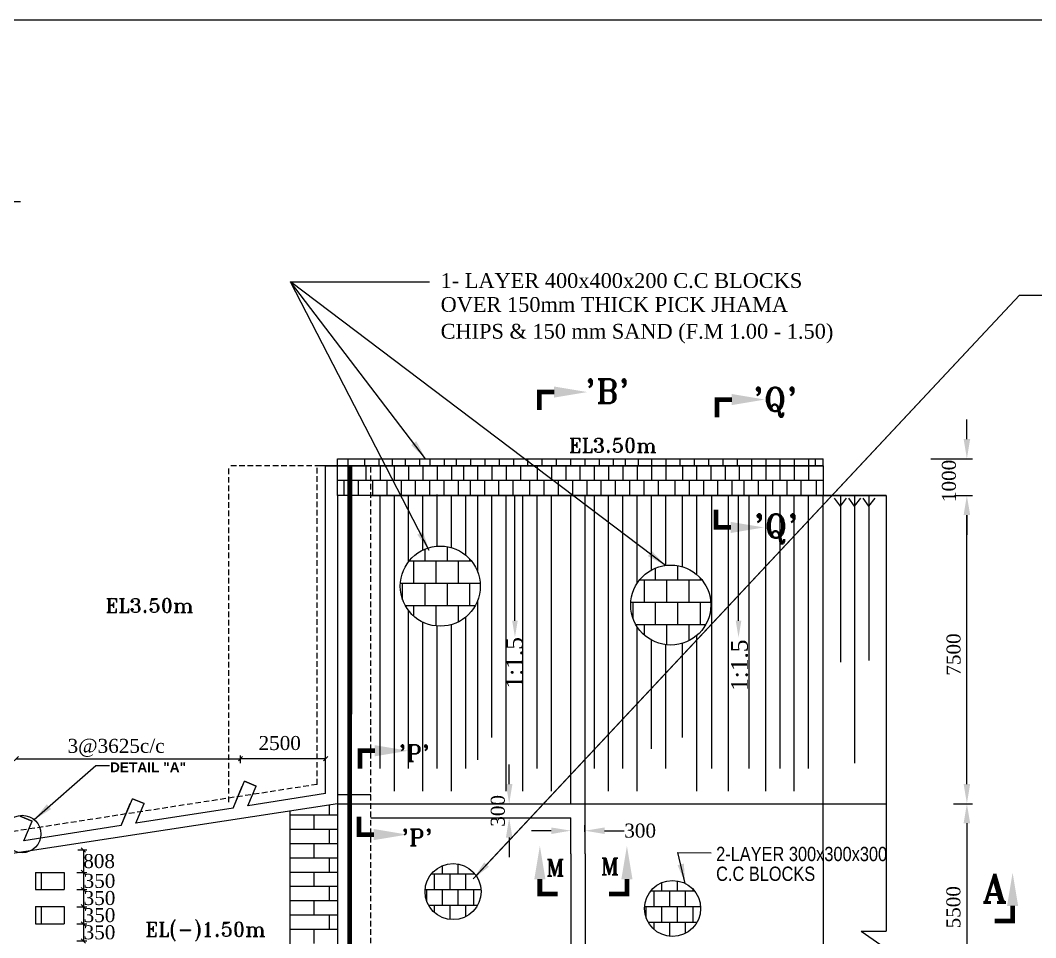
# Model space of a CAD drawing. Extents: x -298162 to 1078160, y -513173 to -216568.
# Drawn here: x 40347 to 58472, y -433302 to -416931 of the extents above; entities that cross this region are included whole.
import ezdxf

# ---------------------------------------------------------------- set-up
doc = ezdxf.new("R2010")
doc.units = 0
doc.header["$MEASUREMENT"] = 0
doc.linetypes.add('DASHED', pattern=[0.75, 0.5, -0.25])
doc.layers.get('0').update_dxf_attribs({"linetype": 'CONTINUOUS'})
doc.layers.get('DEFPOINTS').update_dxf_attribs({"linetype": 'CONTINUOUS'})
for name, color, linetype in [('LINE', 7, 'CONTINUOUS'), ('SLOPECON', 12, 'CONTINUOUS'), ('SLOPEEARTH', 3, 'CONTINUOUS'), ('TEXT', 10, 'CONTINUOUS')]:
    doc.layers.add(name, color=color, linetype=linetype)
doc.styles.add('ARIAL', font='ARIALN.TTF')
doc.styles.add('BIG', font='ROMANT.SHX')
doc.styles.get("Standard").update_dxf_attribs({"font": 'times.ttf', "height": 250})
doc.styles.add('sum', font='arialbd.ttf')
doc.dimstyles.new('3', dxfattribs={"dimtxt": 225, "dimasz": 350, "dimexe": 100, "dimexo": 25, "dimgap": 9, "dimtad": 0, "dimdec": 0, "dimzin": 0, "dimdsep": 46, "dimtxsty": 'Standard', "dimcen": 0, "dimclrt": 256, "dimadec": 0, "dimazin": 0, "dimtfac": 1, "dimtdec": 0, "dimtofl": 0, "dimtmove": 2, "dimatfit": 3, "dimfxl": 1, "dimtolj": 1, "dimtzin": 0, "dimarcsym": 0})
doc.dimstyles.new('Oblique', dxfattribs={"dimtxt": 75, "dimasz": 75, "dimexe": 60, "dimexo": 60, "dimgap": 25, "dimtad": 2, "dimtih": 1, "dimtoh": 1, "dimdec": 0, "dimzin": 0, "dimdsep": 46, "dimtxsty": 'Standard', "dimblk": 'OBLIQUE', "dimcen": 0, "dimadec": 0, "dimazin": 0, "dimtfac": 1, "dimtdec": 0, "dimtofl": 0, "dimtmove": 0, "dimatfit": 3, "dimldrblk": 'NONE', "dimfxl": 1, "dimtolj": 1, "dimtzin": 0, "dimarcsym": 0})

# ---------------------------------------------------------------- blocks, each defined once
blk = doc.blocks.new('*D710')
at = {"layer": 'DEFPOINTS', "color": 0, "lineweight": -2}
for p in [(56574, -424755), (57244, -424755), (57001, -425411)]:
    blk.add_point(p, dxfattribs=at)
at = {"layer": 'LINE', "color": 0, "lineweight": -2}
for p, q in [((57244, -424405), (57244, -424055)), ((56599, -424755), (57344, -424755)), ((57026, -425411), (57344, -425411)), ((57244, -425761), (57244, -426111))]:
    blk.add_line(p, q, dxfattribs=at)
for points in [[(57186, -424405), (57303, -424405), (57244, -424755)], [(57186, -425761), (57303, -425761), (57244, -425411)]]:
    blk.add_solid(points, dxfattribs=at)
at = {"layer": 'LINE', "insert": (56925, -425151), "char_height": 250, "attachment_point": 5, "rotation": 90}
blk.add_mtext('\\A1;1000', dxfattribs=at)
blk = doc.blocks.new('*D711')
at = {"layer": 'DEFPOINTS', "color": 0, "lineweight": -2}
for p in [(57185, -425411), (57244, -425411), (57119, -430911)]:
    blk.add_point(p, dxfattribs=at)
at = {"layer": 'LINE', "color": 0, "lineweight": -2}
for p, q in [((57210, -425411), (57344, -425411)), ((57244, -430561), (57244, -425761)), ((57144, -430911), (57344, -430911))]:
    blk.add_line(p, q, dxfattribs=at)
for points in [[(57186, -425761), (57303, -425761), (57244, -425411)], [(57186, -430561), (57303, -430561), (57244, -430911)]]:
    blk.add_solid(points, dxfattribs=at)
at = {"layer": 'LINE', "insert": (57008, -428249), "char_height": 250, "attachment_point": 5, "rotation": 90}
blk.add_mtext('\\A1;7500', dxfattribs=at)
blk = doc.blocks.new('*D732')
at = {"layer": 'DEFPOINTS', "color": 0, "lineweight": -2}
for p in [(50174, -431438), (50427, -431393), (50427, -431438)]:
    blk.add_point(p, dxfattribs=at)
at = {"layer": 'LINE', "color": 0, "lineweight": -2}
for p, q in [((50174, -431413), (50174, -431293)), ((50427, -431413), (50427, -431293)), ((49824, -431393), (49474, -431393)), ((50777, -431393), (51127, -431393))]:
    blk.add_line(p, q, dxfattribs=at)
for points in [[(49824, -431335), (49824, -431452), (50174, -431393)], [(50777, -431335), (50777, -431452), (50427, -431393)]]:
    blk.add_solid(points, dxfattribs=at)
at = {"layer": 'LINE', "insert": (51412, -431393), "char_height": 250, "attachment_point": 5}
blk.add_mtext('\\A1;300', dxfattribs=at)
blk = doc.blocks.new('*D733')
at = {"layer": 'DEFPOINTS', "color": 0, "lineweight": -2}
for p in [(48930, -430911), (48930, -431166), (49074, -431166)]:
    blk.add_point(p, dxfattribs=at)
at = {"layer": 'LINE', "color": 0, "lineweight": -2}
for p, q in [((49074, -430561), (49074, -430211)), ((48955, -430911), (49174, -430911)), ((48955, -431166), (49174, -431166)), ((49074, -431516), (49074, -431866))]:
    blk.add_line(p, q, dxfattribs=at)
for points in [[(49016, -430561), (49132, -430561), (49074, -430911)], [(49016, -431516), (49132, -431516), (49074, -431166)]]:
    blk.add_solid(points, dxfattribs=at)
at = {"layer": 'LINE', "insert": (48872, -431039), "char_height": 250, "attachment_point": 5, "rotation": 90}
blk.add_mtext('\\A1;300', dxfattribs=at)
blk = doc.blocks.new('*D734')
at = {"layer": 'DEFPOINTS', "color": 0, "lineweight": -2}
for p in [(56980, -430911), (57175, -434885), (57244, -434885)]:
    blk.add_point(p, dxfattribs=at)
at = {"layer": 'LINE', "color": 0, "lineweight": -2}
for p, q in [((57005, -430911), (57344, -430911)), ((57244, -431261), (57244, -434535)), ((57200, -434885), (57344, -434885))]:
    blk.add_line(p, q, dxfattribs=at)
for points in [[(57186, -431261), (57303, -431261), (57244, -430911)], [(57186, -434535), (57303, -434535), (57244, -434885)]]:
    blk.add_solid(points, dxfattribs=at)
at = {"layer": 'LINE', "insert": (57005, -432759), "char_height": 250, "attachment_point": 5, "rotation": 90}
blk.add_mtext('\\A1;5500', dxfattribs=at)
blk = doc.blocks.new('A$C546D0F5F')
at = {"layer": 'LINE'}
for s, p in [('1- LAYER 400x400x200 C.C BLOCKS', (0, 0)), ('OVER 150mm THICK PICK JHAMA', (0, -275)), ('CHIPS & 150 mm SAND (F.M 1.00 - 1.50)', (0, -583))]:
    blk.add_text(s, height=170, dxfattribs=at).set_placement(p)
blk = doc.blocks.new('_Oblique')
at = {"color": 0, "linetype": 'ByBlock', "lineweight": -2}
blk.add_line((-0.5, -0.5), (0.5, 0.5), dxfattribs=at)
blk = doc.blocks.new('*D822')
at = {"layer": 'DEFPOINTS', "color": 0, "lineweight": -2}
for p in [(41298, -432137), (41298, -432443), (41473, -432443)]:
    blk.add_point(p, dxfattribs=at)
at = {"layer": 'LINE', "color": 0, "lineweight": -2}
for p, q in [((41358, -432137), (41533, -432137)), ((41473, -432137), (41473, -432443)), ((41358, -432443), (41533, -432443))]:
    blk.add_line(p, q, dxfattribs=at)
at = {"layer": 'LINE', "color": 0, "lineweight": -2, "xscale": 75, "yscale": 75, "zscale": 75}
for p, rotation in [((41473, -432137), 90), ((41473, -432443), 270)]:
    blk.add_blockref('_Oblique', p, dxfattribs=dict(at, rotation=rotation))
at = {"layer": 'LINE', "color": 0, "insert": (41761, -432290), "char_height": 250, "attachment_point": 5}
blk.add_mtext('\\A1;350', dxfattribs=at)
blk = doc.blocks.new('_None')
blk = doc.blocks.new('*D823')
at = {"layer": 'DEFPOINTS', "color": 0, "lineweight": -2}
for p in [(41298, -432443), (41298, -432749), (41473, -432749)]:
    blk.add_point(p, dxfattribs=at)
at = {"layer": 'LINE', "color": 0, "lineweight": -2}
for p, q in [((41358, -432443), (41533, -432443)), ((41473, -432443), (41473, -432749)), ((41358, -432749), (41533, -432749))]:
    blk.add_line(p, q, dxfattribs=at)
at = {"layer": 'LINE', "color": 0, "lineweight": -2, "xscale": 75, "yscale": 75, "zscale": 75}
for p, rotation in [((41473, -432443), 90), ((41473, -432749), 270)]:
    blk.add_blockref('_Oblique', p, dxfattribs=dict(at, rotation=rotation))
at = {"layer": 'LINE', "color": 0, "insert": (41761, -432596), "char_height": 250, "attachment_point": 5}
blk.add_mtext('\\A1;350', dxfattribs=at)
blk = doc.blocks.new('*D824')
at = {"layer": 'DEFPOINTS', "color": 0, "lineweight": -2}
for p in [(41298, -432749), (41298, -433055), (41473, -433055)]:
    blk.add_point(p, dxfattribs=at)
at = {"layer": 'LINE', "color": 0, "lineweight": -2}
for p, q in [((41358, -432749), (41533, -432749)), ((41473, -432749), (41473, -433055)), ((41358, -433055), (41533, -433055))]:
    blk.add_line(p, q, dxfattribs=at)
at = {"layer": 'LINE', "color": 0, "lineweight": -2, "xscale": 75, "yscale": 75, "zscale": 75}
for p, rotation in [((41473, -432749), 90), ((41473, -433055), 270)]:
    blk.add_blockref('_Oblique', p, dxfattribs=dict(at, rotation=rotation))
at = {"layer": 'LINE', "color": 0, "insert": (41761, -432902), "char_height": 250, "attachment_point": 5}
blk.add_mtext('\\A1;350', dxfattribs=at)
blk = doc.blocks.new('*D825')
at = {"layer": 'DEFPOINTS', "color": 0, "lineweight": -2}
for p in [(41298, -433055), (41298, -433361), (41473, -433361)]:
    blk.add_point(p, dxfattribs=at)
at = {"layer": 'LINE', "color": 0, "lineweight": -2}
for p, q in [((41358, -433055), (41533, -433055)), ((41473, -433055), (41473, -433361)), ((41358, -433361), (41533, -433361))]:
    blk.add_line(p, q, dxfattribs=at)
at = {"layer": 'LINE', "color": 0, "lineweight": -2, "xscale": 75, "yscale": 75, "zscale": 75}
for p, rotation in [((41473, -433055), 90), ((41473, -433361), 270)]:
    blk.add_blockref('_Oblique', p, dxfattribs=dict(at, rotation=rotation))
at = {"layer": 'LINE', "color": 0, "insert": (41761, -433208), "char_height": 250, "attachment_point": 5}
blk.add_mtext('\\A1;350', dxfattribs=at)
blk = doc.blocks.new('*D1128')
at = {"layer": 'DEFPOINTS', "color": 0, "lineweight": -2}
for p in [(41313, -431737), (41298, -432137), (41473, -432137)]:
    blk.add_point(p, dxfattribs=at)
at = {"layer": 'LINE', "color": 0, "lineweight": -2}
for p, q in [((41373, -431737), (41533, -431737)), ((41473, -431737), (41473, -432137)), ((41358, -432137), (41533, -432137))]:
    blk.add_line(p, q, dxfattribs=at)
at = {"layer": 'LINE', "color": 0, "lineweight": -2, "xscale": 75, "yscale": 75, "zscale": 75}
for p, rotation in [((41473, -431737), 90), ((41473, -432137), 270)]:
    blk.add_blockref('_Oblique', p, dxfattribs=dict(at, rotation=rotation))
at = {"layer": 'LINE', "color": 0, "insert": (41754, -431937), "char_height": 250, "attachment_point": 5}
blk.add_mtext('\\A1;808', dxfattribs=at)
blk = doc.blocks.new('*D1153')
at = {"layer": 'DEFPOINTS', "color": 0, "lineweight": -2}
for p in [(40278, -430108), (44278, -430108), (44278, -430108)]:
    blk.add_point(p, dxfattribs=at)
at = {"layer": 'LINE', "color": 0, "lineweight": -2}
blk.add_line((40278, -430108), (44278, -430108), dxfattribs=at)
at = {"layer": 'LINE', "color": 0, "lineweight": -2, "xscale": 75, "yscale": 75, "zscale": 75, "rotation": 180}
blk.add_blockref('_Oblique', (40278, -430108), dxfattribs=at)
at = {"layer": 'LINE', "color": 0, "lineweight": -2, "xscale": 75, "yscale": 75, "zscale": 75}
blk.add_blockref('_Oblique', (44278, -430108), dxfattribs=at)
at = {"layer": 'LINE', "color": 0, "insert": (42057, -429915), "char_height": 250, "attachment_point": 5}
blk.add_mtext('\\A1;3@3625c/c', dxfattribs=at)
blk = doc.blocks.new('*D1155')
at = {"layer": 'DEFPOINTS', "color": 0, "lineweight": -2}
for p in [(44278, -430108), (44278, -430248), (45797, -430248)]:
    blk.add_point(p, dxfattribs=at)
at = {"layer": 'LINE', "color": 0, "lineweight": -2}
for p, q in [((44278, -430188), (44278, -430048)), ((45797, -430188), (45797, -430048)), ((45797, -430108), (44278, -430108))]:
    blk.add_line(p, q, dxfattribs=at)
at = {"layer": 'LINE', "color": 0, "lineweight": -2, "xscale": 75, "yscale": 75, "zscale": 75, "rotation": 180}
blk.add_blockref('_Oblique', (44278, -430108), dxfattribs=at)
at = {"layer": 'LINE', "color": 0, "lineweight": -2, "xscale": 75, "yscale": 75, "zscale": 75}
blk.add_blockref('_Oblique', (45797, -430108), dxfattribs=at)
at = {"layer": 'LINE', "color": 0, "insert": (44978, -429830), "char_height": 250, "attachment_point": 5}
blk.add_mtext('\\A1;2500', dxfattribs=at)

msp = doc.modelspace()

# ---------------------------------------------------------------- hatches: boundary and pattern name
at = {"layer": 'LINE'}
h = msp.add_hatch(dxfattribs=at)
h.set_pattern_fill('AR-B88', color=0, scale=50, style=0)
h.set_pattern_definition([(0, (46171.6, -193376.2), (0, 400), []), (90, (46171.6, -193376.18), (-200, 400), [400, -400])])
edge = h.paths.add_edge_path()
edge.add_arc((47843.727, -427028.566), 714.762, 0, 360)
h = msp.add_hatch(dxfattribs=at)
h.set_pattern_fill('AR-B88', color=0, scale=50, style=0)
h.set_pattern_definition([(0, (50286.6, -193713.83), (0, 400), []), (90, (50286.6, -193713.83), (-200, 400), [400, -400])])
edge = h.paths.add_edge_path()
edge.add_arc((51958.723, -427366.216), 714.762, 0, 360)
h = msp.add_hatch(dxfattribs=at)
h.set_pattern_fill('AR-B88', color=0, scale=35, style=0)
h.set_pattern_definition([(0, (46902.56, -268923.2), (0, 280), []), (90, (46902.56, -268923.19), (-140, 280), [280, -280])])
edge = h.paths.add_edge_path()
edge.add_arc((48073.044, -432479.854), 500.334, 0, 360)
h = msp.add_hatch(dxfattribs=at)
h.set_pattern_fill('AR-B88', color=0, scale=35, style=0)
h.set_pattern_definition([(0, (50821.03, -269224.26), (0, 280), []), (90, (50821.03, -269224.26), (-140, 280), [280, -280])])
edge = h.paths.add_edge_path()
edge.add_arc((51991.52, -432780.931), 500.334, 0, 360)

# ---------------------------------------------------------------- linework, layer by layer
at = {"layer": 'LINE', "color": 0}
for p, q in [((48487.053, -432198.909), (58183.894, -421837.936)), ((58183.894, -421837.936), (58869.266, -421837.936)), ((46009.155, -425411.101), (46009.155, -424755.294)), ((46009.155, -424755.294), (54679.155, -424755.294)), ((46202.694, -424882.794), (46202.694, -424755.294)), ((46500.194, -424882.794), (46500.194, -424755.294)), ((46755.194, -424882.794), (46755.194, -424755.294)), ((46992.99, -424882.794), (46992.99, -424755.294)), ((47222.694, -424882.794), (47222.694, -424755.294)), ((47477.694, -424882.794), (47477.694, -424755.294)), ((47663.27, -424882.794), (47663.27, -424755.294)), ((47918.27, -424882.794), (47918.27, -424755.294)), ((48134.155, -424882.794), (48134.155, -424755.294)), ((48389.155, -424882.794), (48389.155, -424755.294)), ((48644.155, -424882.794), (48644.155, -424755.294)), ((48899.155, -424882.794), (48899.155, -424755.294)), ((49154.155, -424882.794), (49154.155, -424755.294)), ((49409.155, -424882.794), (49409.155, -424755.294)), ((49664.155, -424882.794), (49664.155, -424755.294)), ((49919.155, -424882.794), (49919.155, -424755.294)), ((50174.155, -424882.794), (50174.155, -424755.294)), ((50429.155, -424882.794), (50429.155, -424755.294)), ((50684.155, -424882.794), (50684.155, -424755.294)), ((50939.155, -424882.794), (50939.155, -424755.294)), ((51151.655, -424882.794), (51151.655, -424755.294)), ((51383.607, -424882.794), (51383.607, -424755.294)), ((51619.155, -424882.794), (51619.155, -424755.294)), ((51874.155, -424882.794), (51874.155, -424755.294)), ((52129.155, -424882.794), (52129.155, -424755.294)), ((52384.155, -424882.794), (52384.155, -424755.294)), ((52639.155, -424882.794), (52639.155, -424755.294)), ((52894.155, -424882.794), (52894.155, -424755.294)), ((53149.155, -424882.794), (53149.155, -424755.294)), ((53404.155, -424882.794), (53404.155, -424755.294)), ((53659.155, -424882.794), (53659.155, -424755.294)), ((53914.155, -424882.794), (53914.155, -424755.294)), ((54169.155, -424882.794), (54169.155, -424755.294)), ((54424.155, -424882.794), (54424.155, -424755.294)), ((54543.741, -424882.794), (54543.741, -424755.294)), ((54679.155, -424882.794), (54679.155, -424755.294)), ((54679.155, -424882.794), (45698.741, -424882.794)), ((45796.655, -430730.923), (45796.655, -424882.794)), ((45796.655, -424882.794), (46009.155, -424882.794)), ((46009.155, -424882.794), (54679.155, -424882.794)), ((46264.155, -425137.794), (46264.155, -424882.794)), ((46264.155, -429313.09), (46264.155, -424889.101)), ((46519.155, -425137.794), (46519.155, -424882.794)), ((46774.155, -425137.794), (46774.155, -424882.794)), ((47029.155, -425137.794), (47029.155, -424882.794)), ((47284.155, -425137.794), (47284.155, -424882.794)), ((47539.155, -425137.794), (47539.155, -424882.794)), ((47794.155, -425137.794), (47794.155, -424882.794)), ((48049.155, -425137.794), (48049.155, -424882.794)), ((48261.655, -425137.794), (48261.655, -424882.794)), ((48516.655, -425137.794), (48516.655, -424882.794)), ((48771.655, -425137.794), (48771.655, -424882.794)), ((49026.655, -425137.794), (49026.655, -424882.794)), ((49281.655, -425137.794), (49281.655, -424882.794)), ((49579.155, -425137.794), (49579.155, -424882.794)), ((49834.155, -425137.794), (49834.155, -424882.794)), ((50089.155, -425137.794), (50089.155, -424882.794)), ((50344.155, -425137.794), (50344.155, -424882.794)), ((50599.155, -425137.794), (50599.155, -424882.794)), ((50854.155, -425137.794), (50854.155, -424882.794)), ((51109.155, -425137.794), (51109.155, -424882.794)), ((51364.155, -425137.794), (51364.155, -424882.794)), ((51619.155, -425137.794), (51619.155, -424882.794)), ((51874.155, -425137.794), (51874.155, -424882.794)), ((52171.655, -425137.794), (52171.655, -424882.794)), ((52426.655, -425137.794), (52426.655, -424882.794)), ((52681.655, -425137.794), (52681.655, -424882.794)), ((52936.655, -425137.794), (52936.655, -424882.794)), ((53186.802, -425137.794), (53186.802, -424882.794)), ((53404.155, -425137.794), (53404.155, -424882.794)), ((53659.155, -425137.794), (53659.155, -424882.794)), ((53914.155, -425137.794), (53914.155, -424882.794)), ((54169.155, -425137.794), (54169.155, -424882.794)), ((54424.155, -425137.794), (54424.155, -424882.794)), ((54679.155, -424882.794), (54679.155, -425411.101)), ((46009.155, -425137.794), (54679.155, -425137.794)), ((46128.979, -425411.101), (46128.979, -425137.794)), ((46383.979, -425411.101), (46383.979, -425137.794)), ((46638.979, -425411.101), (46638.979, -425137.794)), ((46893.979, -425411.101), (46893.979, -425137.794)), ((47148.979, -425392.794), (47148.979, -425137.794)), ((47403.979, -425392.794), (47403.979, -425137.794)), ((47658.979, -425392.794), (47658.979, -425137.794)), ((47913.979, -425392.794), (47913.979, -425137.794)), ((48168.979, -425392.794), (48168.979, -425137.794)), ((48381.479, -425392.794), (48381.479, -425137.794)), ((48636.479, -425392.794), (48636.479, -425137.794)), ((48891.479, -425392.794), (48891.479, -425137.794)), ((49146.479, -425392.794), (49146.479, -425137.794)), ((49443.979, -425392.794), (49443.979, -425137.794)), ((49698.979, -425392.794), (49698.979, -425137.794)), ((49953.979, -425392.794), (49953.979, -425137.794)), ((50208.979, -425392.794), (50208.979, -425137.794)), ((50463.979, -425392.794), (50463.979, -425137.794)), ((50718.979, -425392.794), (50718.979, -425137.794)), ((50973.979, -425392.794), (50973.979, -425137.794)), ((51228.979, -425392.794), (51228.979, -425137.794)), ((51483.979, -425392.794), (51483.979, -425137.794)), ((51738.979, -425392.794), (51738.979, -425137.794)), ((52036.479, -425392.794), (52036.479, -425137.794)), ((52291.479, -425392.794), (52291.479, -425137.794)), ((52546.479, -425392.794), (52546.479, -425137.794)), ((52801.479, -425392.794), (52801.479, -425137.794)), ((53051.626, -425392.794), (53051.626, -425137.794)), ((53268.979, -425392.794), (53268.979, -425137.794)), ((53523.979, -425392.794), (53523.979, -425137.794)), ((53778.979, -425392.794), (53778.979, -425137.794)), ((54033.979, -425392.794), (54033.979, -425137.794)), ((54288.979, -425392.794), (54288.979, -425137.794)), ((54562.679, -425392.794), (54562.679, -425137.794)), ((46009.477, -425411.101), (46009.155, -430911.101)), ((55801.374, -425411.101), (46009.155, -425411.101)), ((46604.155, -425411.101), (55801.374, -425411.101)), ((49176.709, -427645.683), (49176.709, -425411.101)), ((50174.155, -430911.101), (50174.155, -425411.101)), ((50429.155, -431803.601), (50429.155, -425411.101)), ((53167.836, -427645.683), (53167.836, -425411.101)), ((54679.155, -431803.601), (54679.155, -425411.101)), ((54679.155, -425411.101), (55801.374, -425411.101)), ((55801.374, -425411.101), (55801.374, -433184.304)), ((54679.155, -431803.601), (54679.155, -429253.601)), ((44145.986, -430989.078), (44347.365, -430508.323)), ((44145.986, -430989.078), (44310.387, -430596.601)), ((44557.152, -430596.601), (44347.365, -430508.323)), ((44410.107, -430947.644), (44557.152, -430596.601)), ((44410.107, -430947.644), (44557.152, -430596.601)), ((42146.104, -431302.811), (42347.482, -430822.055)), ((42557.269, -430910.334), (42347.482, -430822.055)), ((45796.655, -430730.129), (44410.107, -430947.644)), ((46009.155, -430911.101), (38104.155, -432122.55)), ((42146.104, -431302.811), (42310.504, -430910.334)), ((42410.224, -431261.377), (42557.269, -430910.334)), ((42410.224, -431261.377), (42557.269, -430910.334)), ((44145.986, -430989.078), (42410.224, -431261.377)), ((45864.52, -431110.458), (45864.52, -430934.429)), ((46009.155, -430911.101), (46009.155, -434884.851)), ((46009.155, -430911.101), (46009.155, -433673.76)), ((46604.155, -430911.101), (55801.374, -430911.101)), ((40557.269, -431224.085), (40347.482, -431135.806)), ((45159.155, -431047.62), (45159.155, -433673.76)), ((45159.155, -431110.458), (46009.155, -431110.458)), ((45584.155, -431110.458), (45584.155, -431365.458)), ((46604.155, -431166.101), (50174.155, -431166.101)), ((50174.155, -431803.601), (50174.155, -431166.101)), ((40410.224, -431575.128), (40557.269, -431224.085)), ((42146.104, -431302.811), (40410.224, -431575.128)), ((45159.155, -431365.458), (46009.155, -431365.458)), ((45864.52, -431620.458), (45864.52, -431365.458)), ((45159.155, -431620.458), (46009.155, -431620.458)), ((45584.155, -431620.458), (45584.155, -431875.458)), ((45159.155, -431875.458), (46009.155, -431875.458)), ((45864.52, -432130.458), (45864.52, -431875.458)), ((50174.155, -431803.601), (50174.155, -432186.101)), ((50429.155, -431803.601), (50429.155, -432186.101)), ((54679.155, -431803.601), (54679.155, -432186.101)), ((40619.68, -432136.669), (40619.68, -432442.669)), ((40619.68, -432136.669), (41129.68, -432136.669)), ((40721.68, -432136.669), (40721.68, -432442.669)), ((41129.68, -432136.669), (41129.68, -432442.669)), ((45159.155, -432130.458), (46009.155, -432130.458)), ((45584.155, -432130.458), (45584.155, -432385.458)), ((50174.155, -432186.101), (50174.155, -433694.851)), ((50429.155, -432186.101), (50429.155, -433694.851)), ((54679.155, -432186.101), (54679.155, -433694.851)), ((54679.155, -432186.101), (54679.155, -433694.851)), ((40619.68, -432442.669), (41129.68, -432442.669)), ((45159.155, -432385.458), (46009.155, -432385.458)), ((45864.52, -432640.458), (45864.52, -432385.458)), ((45159.155, -432640.458), (46009.155, -432640.458)), ((45584.155, -432640.458), (45584.155, -432895.458)), ((40619.68, -432748.669), (40619.68, -433054.669)), ((40619.68, -432748.669), (41129.68, -432748.669)), ((40721.68, -432748.669), (40721.68, -433054.669)), ((41129.68, -432748.669), (41129.68, -433054.669)), ((45159.155, -432895.458), (46009.155, -432895.458)), ((45864.52, -433150.458), (45864.52, -432895.458)), ((40619.68, -433054.669), (41129.68, -433054.669)), ((45159.155, -433150.458), (46009.155, -433150.458)), ((45584.155, -433150.458), (45584.155, -433405.458)), ((55354.879, -433184.304), (56443.729, -433939.104)), ((55354.879, -433184.304), (55801.374, -433184.304))]:
    msp.add_line(p, q, dxfattribs=at)
at = {"layer": 'LINE', "color": 0, "linetype": 'DASHED', "ltscale": 200}
for p, q in [((44071.655, -430880.954), (44071.655, -424882.794)), ((46604.155, -424882.794), (44071.655, -424882.794)), ((45646.655, -430567.526), (45646.655, -424882.794)), ((46607.535, -440902.839), (46604.155, -424882.794)), ((45646.655, -430567.526), (39373.57, -431537.42))]:
    msp.add_line(p, q, dxfattribs=at)
at = {"layer": 'LINE', "color": 0, "linetype": 'ByBlock', "lineweight": -2}
for p, q in [((44347.365, -430508.323), (44557.296, -430596.259)), ((42347.482, -430822.055), (42557.413, -430909.991)), ((46009.164, -430746.555), (46605.436, -430746.43)), ((46009.155, -430911.101), (46605.427, -430910.975)), ((40347.482, -431135.806), (40557.413, -431223.742))]:
    msp.add_line(p, q, dxfattribs=at)
at = {"layer": 'LINE', "color": 0}
msp.add_lwpolyline([(8702.669, -459716.504), (69207.869, -459716.504), (69207.869, -416930.684), (8702.669, -416930.684)], close=True, dxfattribs=at)
msp.add_lwpolyline([(40350.022, -420168.016), (35103.669, -420168.016), (35103.669, -419801.016), (34470.669, -420547.016), (34470.669, -420183.016), (28522.291, -420183.016)], dxfattribs=at)
at = {"layer": 'LINE', "color": 0, "const_width": 85}
for points in [[(49612.474, -423884.793), (49612.474, -423564.87), (49752.298, -423564.87)], [(49752.298, -423564.87), (49882.135, -423564.87)], [(52782.903, -424018.768), (52782.903, -423698.844), (52922.727, -423698.844)], [(52922.727, -423698.844), (53052.564, -423698.844)], [(52765.218, -425661.052), (52765.218, -425980.975), (52905.043, -425980.975)], [(52904.15, -425980.975), (53033.987, -425980.975)], [(46410.43, -430286.195), (46410.43, -429966.271), (46550.254, -429966.271)], [(46549.362, -429966.271), (46679.199, -429966.271)], [(46394.412, -431142.688), (46394.412, -431462.612), (46534.236, -431462.612)], [(46533.344, -431462.612), (46663.181, -431462.612)], [(49622.003, -432382.32), (49622.003, -432252.483)], [(51175.265, -432382.32), (51175.265, -432252.483)], [(49941.927, -432521.252), (49622.003, -432521.252), (49622.003, -432381.427)], [(50855.341, -432521.252), (51175.265, -432521.252), (51175.265, -432381.427)], [(57740.619, -433002.945), (58060.543, -433002.945), (58060.543, -432863.12)], [(58060.543, -432863.12), (58060.543, -432733.283)]]:
    msp.add_lwpolyline(points, dxfattribs=at)
at = {"layer": 'LINE', "color": 0, "linetype": 'DASHED', "ltscale": 200, "const_width": 85}
msp.add_lwpolyline([(46228.03, -424889.101), (46228.03, -433694.851)], dxfattribs=at)
at = {"layer": 'LINE', "color": 0}
for centre, radius in [((47843.727, -427028.566), 714.762), ((51958.723, -427366.216), 714.762), ((40381.547, -431452.153), 334.098), ((48073.044, -432479.854), 500.334), ((51991.52, -432780.931), 500.334)]:
    msp.add_circle(centre, radius, dxfattribs=at)
for points in [[(49876.396, -423465.703), (49876.396, -423664.036), (50471.396, -423564.87)], [(53046.825, -423599.678), (53046.825, -423798.011), (53641.825, -423698.844)], [(53028.248, -426080.142), (53028.248, -425881.809), (53623.248, -425980.975)], [(49226.292, -427645.683), (49127.125, -427645.683), (49176.709, -427943.183)], [(53217.419, -427645.683), (53118.252, -427645.683), (53167.836, -427943.183)], [(46673.459, -429867.104), (46673.459, -430065.437), (47268.459, -429966.271)], [(46657.441, -431561.778), (46657.441, -431363.445), (47252.441, -431462.612)], [(49522.837, -432258.222), (49721.17, -432258.222), (49622.003, -431663.222)], [(51274.432, -432258.222), (51076.099, -432258.222), (51175.265, -431663.222)], [(57961.376, -432739.023), (58159.709, -432739.023), (58060.543, -432144.023)]]:
    msp.add_solid(points, dxfattribs=at)
at = {"layer": 'SLOPECON', "color": 0}
for p, q in [((47783.151, -425390.612), (47783.151, -426316.376)), ((46763.151, -425411.101), (46763.151, -430281.076)), ((47018.151, -425411.101), (47018.151, -430685.967)), ((47273.151, -425411.101), (47273.151, -426598.069)), ((47528.151, -425411.101), (47528.151, -426387.242)), ((48038.151, -425411.101), (48038.151, -426340.755)), ((48293.151, -425411.101), (48293.151, -426472.775)), ((48505.651, -425411.101), (48505.651, -426758.858)), ((48760.651, -425411.101), (48760.651, -429730.003)), ((49015.651, -425411.101), (49015.651, -430685.967)), ((49313.151, -425411.101), (49313.151, -430685.967)), ((49568.151, -425411.101), (49568.151, -430281.076)), ((49823.151, -425411.101), (49823.151, -430685.967)), ((50588.151, -425411.101), (50588.151, -430281.076)), ((50843.151, -425411.101), (50843.151, -430685.967)), ((51098.151, -425411.101), (51098.151, -430281.076)), ((51353.151, -425411.101), (51353.151, -426986.522)), ((51608.151, -425411.101), (51608.151, -426743.332)), ((51863.151, -425411.101), (51863.151, -426657.872)), ((52160.651, -425411.101), (52160.651, -426680.57)), ((52415.651, -425411.101), (52415.651, -426816.578)), ((52686.313, -425411.101), (52686.313, -430281.076)), ((52980.832, -425411.101), (52980.832, -430685.967)), ((53353.632, -425411.101), (53353.632, -430281.076)), ((53648.151, -425411.101), (53648.151, -430685.967)), ((53903.151, -425411.101), (53903.151, -430281.076)), ((54158.151, -425411.101), (54158.151, -430685.967)), ((54413.151, -425411.101), (54413.151, -430281.076)), ((48505.651, -427298.274), (48505.651, -430130.73)), ((47273.151, -427459.064), (47273.151, -430281.076)), ((47528.151, -427669.891), (47528.151, -430685.967)), ((47783.151, -427740.757), (47783.151, -430281.076)), ((48038.151, -427716.378), (48038.151, -430685.967)), ((48293.151, -427584.357), (48293.151, -430281.076)), ((51353.151, -427745.91), (51353.151, -430685.967)), ((52415.651, -427915.855), (52415.651, -430685.967)), ((51608.151, -427989.1), (51608.151, -429931.654)), ((51863.151, -428074.56), (51863.151, -430281.076)), ((52160.651, -428051.862), (52160.651, -429730.003))]:
    msp.add_line(p, q, dxfattribs=at)
at = {"layer": 'SLOPEEARTH', "color": 0}
for p, q in [((54985.264, -425600.167), (54882.788, -425460.327)), ((54985.264, -425411.101), (54985.264, -428386.447)), ((54985.264, -425600.167), (55095.137, -425460.327)), ((55240.264, -425600.167), (55137.788, -425460.327)), ((55240.264, -425411.101), (55240.264, -430186.679)), ((55240.264, -425600.167), (55350.137, -425460.327)), ((55495.264, -425600.167), (55392.788, -425460.327)), ((55495.264, -425411.101), (55495.264, -428354.661)), ((55495.264, -425600.167), (55605.137, -425460.327))]:
    msp.add_line(p, q, dxfattribs=at)

# ---------------------------------------------------------------- block references
at = {"layer": 'LINE', "color": 0, "xscale": 1.552499999990687, "yscale": 1.552499999990687, "zscale": 1.5525}
msp.add_blockref('A$C546D0F5F', (47850.063, -421706.959), dxfattribs=at)

# ---------------------------------------------------------------- texts
at = {"color": 0, "ltscale": 2, "insert": (43306.711, -430173.755), "char_height": 175.0241, "width": 2795.64227, "attachment_point": 3, "style": 'sum'}
msp.add_mtext('DETAIL "A"', dxfattribs=at)
at = {"layer": 'LINE', "color": 0}
for s, height, style, p in [("'B'", 425, 'BIG', (50423.83, -423760.876)), ("'Q'", 425, 'BIG', (53421.062, -423906.884)), ("'Q'", 425, 'BIG', (53436.485, -426168.49)), ("'P'", 297.5, 'BIG', (47097.715, -430160.602)), ("'P'", 297.5, 'BIG', (47145.769, -431664.756)), ('2-LAYER 300x300x300', 255, 'ARIAL', (52767.864, -431936.126)), ('M', 297.5, 'BIG', (49731.834, -432202.454)), ('M', 297.5, 'BIG', (50707.784, -432180.462)), ('C.C BLOCKS', 255, 'ARIAL', (52767.864, -432289.016)), ('A', 510, 'BIG', (57521.644, -432674.407))]:
    msp.add_text(s, height=height, dxfattribs=dict(at, style=style)).set_placement(p)
for p in [(49316.497, -428856.351), (53333.786, -428899.91)]:
    msp.add_text('1:1.5', height=300, rotation=90, dxfattribs=at).set_placement(p)
at = {"layer": 'TEXT', "color": 0, "style": 'BIG'}
for s, p in [('EL3.50m', (50138.122, -424644.192)), ('EL3.50m', (41869.41, -427501.215)), ('EL(-)1.50m', (42578.416, -433280.751))]:
    msp.add_text(s, height=255, dxfattribs=at).set_placement(p)

# ---------------------------------------------------------------- dimensions: what is measured, and where the dimension line sits
at = {"layer": 'LINE', "color": 0}
for base, p1, p2, text, picture, middle in [((57244.36, -424755.294), (57001.288, -425411.101), (56574.459, -424755.294), '1000', '*D710', (56924.669, -425150.711)), ((57244.36, -425411.101), (57118.669, -430911.101), (57185.324, -425411.101), '7500', '*D711', (57007.669, -428249.373)), ((49073.894, -431166.101), (48929.673, -430911.101), (48929.673, -431166.101), '300', '*D733', (48872.409, -431038.601)), ((57244.36, -434884.851), (56979.807, -430911.101), (57174.583, -434884.851), '5500', '*D734', (57004.669, -432758.89))]:
    dim = msp.add_linear_dim(base=base, p1=p1, p2=p2, angle=90, text=text, dimstyle='3', dxfattribs=at)
    dim.commit()
    dim.dimension.update_dxf_attribs({"geometry": picture, "text_midpoint": middle, "dimtype": 160})
at = {"layer": 'LINE'}
for p1, p2, text, picture, middle in [((45796.655, -430247.927), (44278.047, -430247.927), '2500', '*D1155', (44978.424, -429982.12)), ((40278.164, -430107.927), (44278.047, -430107.927), '3@3625c/c', '*D1153', (42056.664, -430107.927))]:
    dim = msp.add_linear_dim(base=(44278.047, -430107.927), p1=p1, p2=p2, text=text, dimstyle='Oblique', override={"dimtxt": 150, "dimtmove": 1}, dxfattribs=at)
    dim.commit()
    dim.dimension.update_dxf_attribs({"geometry": picture, "text_midpoint": middle, "dimtype": 160})
at = {"layer": 'LINE', "color": 0}
dim = msp.add_linear_dim(base=(50427.399, -431393.387), p1=(50174.155, -431437.681), p2=(50427.399, -431437.681), text='300', dimstyle='3', dxfattribs=at)
dim.commit()
dim.dimension.update_dxf_attribs({"geometry": '*D732', "text_midpoint": (51411.877, -431393.387), "dimtype": 160})
at = {"layer": 'LINE'}
for base, p1, p2, text, override, picture, middle in [((41473.496, -432136.669), (41313.445, -431737.044), (41298.426, -432136.669), '808', {"dimtxt": 150}, '*D1128', (41753.543, -431936.856)), ((41473.496, -432442.669), (41298.426, -432136.669), (41298.426, -432442.669), '350', {"dimtxt": 150}, '*D822', (41761.294, -432289.669)), ((41473.496, -432748.669), (41298.426, -432442.669), (41298.426, -432748.669), '350', {"dimtxt": 150, "dimtmove": 1}, '*D823', (41761.294, -432595.669)), ((41473.496, -433054.669), (41298.426, -432748.669), (41298.426, -433054.669), '350', {"dimtxt": 150, "dimtmove": 1}, '*D824', (41761.294, -432901.669)), ((41473.496, -433360.669), (41298.426, -433054.669), (41298.426, -433360.669), '350', {"dimtxt": 150, "dimtmove": 1}, '*D825', (41761.294, -433207.669))]:
    dim = msp.add_linear_dim(base=base, p1=p1, p2=p2, angle=90, text=text, dimstyle='Oblique', override=override, dxfattribs=at)
    dim.commit()
    dim.dimension.update_dxf_attribs({"geometry": picture, "text_midpoint": middle})

# ---------------------------------------------------------------- leaders
at = {"layer": 'LINE', "color": 0}
for points, override in [([(51863.151, -426657.872), (45169.246, -421595.864)], {"dimgap": 9, "dimtad": 0}), ([(47582.462, -424755.294), (45169.246, -421595.864)], {"dimgap": 9, "dimtad": 0}), ([(47645.594, -426393.928), (45169.246, -421595.864), (47652.392, -421595.864)], {"dimgap": 9, "dimtad": 0}), ([(48430.961, -432252.018), (58183.894, -421837.936)], {"dimgap": 9, "dimtad": 0, "dimfxl": 700}), ([(52216.463, -432334.014), (52086.685, -431784.834), (52679.202, -431785.99)], {"dimgap": 9, "dimtad": 0})]:
    msp.add_leader(points, dimstyle='3', override=override, dxfattribs=at)
at = {"layer": 'LINE', "color": 0, "linetype": 'ByBlock', "lineweight": -2}
msp.add_leader([(40595.879, -431195.866), (41694.987, -430226.563), (41936.657, -430226.563)], dimstyle='3', override={"dimgap": 9, "dimtad": 0, "dimfxl": 700}, dxfattribs=at)

doc.saveas('drawing.dxf')
